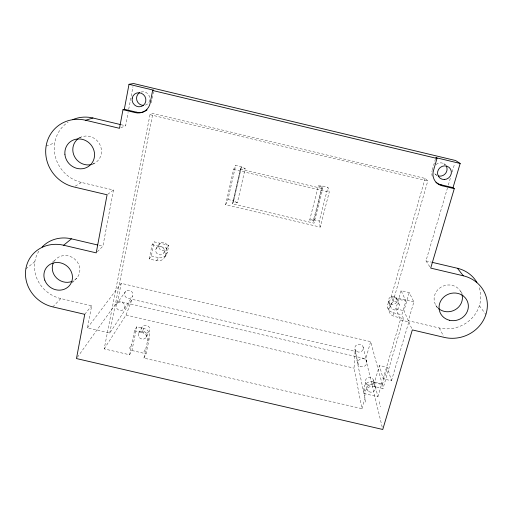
<?xml version="1.0" encoding="UTF-8"?>
<svg xmlns="http://www.w3.org/2000/svg" width="513" height="513" viewBox="0 0 513 513"><rect width="100%" height="100%" fill="white"/><g stroke="black" fill="none" stroke-linecap="round" stroke-linejoin="round"><path stroke-width="0.38" stroke-dasharray="2.56 1.92" d="M361.998 408.688L364.961 398.389L364.923 393.182A7.368 6.784 -5.7 0 1 374.201 386.475L383.012 388.521L403.487 318.605L394.478 316.489A7.605 7.15 -13.4 0 1 389.944 306.075L393.144 301.291L427.804 180.884L425.142 178.428L152.842 113.501L150.001 114.662L104.197 348.891L129.603 354.784L134.521 330.725L136.811 326.762L143.922 328.416A7.297 6.791 22 0 1 149.636 336.746L147.539 340.844L143.922 358.106L361.998 408.688L354.047 368.154L355.054 351.354L132.091 299.316L109.718 333.097L87.46 327.922L91.66 305.761L60.79 298.566A32.364 29.985 33.9 0 1 39.604 250.088M120.863 127.743L125.614 125.781L128.115 112.475M128.705 109.346L132.97 86.659M97.342 251.761L102.895 246.214L113.495 190.009L81.464 182.448A33.961 32.018 48.5 0 1 55.09 155.58A33.961 32.018 48.5 0 1 68.158 122.126M151.297 102.722L153.438 91.776M109.718 333.097L152.842 113.501M77.405 357.272L117.733 300.984L121.209 283.336L370.642 341.645L382.345 384.609L374.426 382.769L379.428 365.487L387.392 367.346L391.464 380.749L383.16 378.818L379.428 365.487M149.2 258.95L152.124 244.656L154.214 241.86L168.835 245.297L167.353 252.351L165.462 255.294A7.631 7.265 28.6 0 1 156.587 260.681L149.2 258.95L151.322 255.955L154.214 241.86M129.603 354.784L131.944 350.514L136.811 326.762M165.462 255.294L166.962 248.145L168.835 245.297M143.922 358.106L146.058 353.79L149.636 336.746M318.342 185.93L322.183 185.924L327.935 187.29L329.231 192.144L320.227 227.105L225.63 204.738L233.588 169.431L235.711 165.398L241.488 166.77L245.176 168.565L237.32 202.866L233.293 201.904L232.485 203.879L314.007 223.168L322.805 188.681L322.401 186.899L318.342 185.93L309.711 219.987L313.725 220.936L314.007 223.168M225.63 204.738L227.964 199.486L235.711 165.398M232.485 203.879L240.392 169.11L241.104 167.597L245.176 168.565M233.293 201.904L241.104 167.597M237.32 202.866L233.678 200.839L241.488 166.77M309.711 219.987L313.571 219.724L322.183 185.924M313.725 220.936L322.401 186.899M320.227 227.105L319.259 221.071L327.935 187.29M382.204 427.143L365.756 358.837L370.642 341.645M393.144 301.291L391.246 296.642L425.142 178.428M432.324 169.803L435.39 159.165M383.16 378.818L400.358 319.913L395.837 308.813L401.089 290.653L409.252 292.57L413.863 301.933L408.322 320.734L439.205 327.974A32.704 30.485 -19.4 0 0 472.127 317.989A32.704 30.485 -19.4 0 0 478.674 286.004M377.921 396.754L381.717 383.756L373.034 381.736A7.265 6.701 -5.8 0 0 363.897 388.367L363.929 393.503L377.921 396.754L374.426 382.769M403.487 318.605L401.865 314.751L405.879 301.016L401.089 290.653M382.345 384.609L387.392 367.346M408.322 320.734L403.949 310.718L409.252 292.57M429.836 266.779L425.989 260.873L447.439 188.091M448.343 185.033L450.6 177.37M452.177 172.009L454.665 163.583M391.464 380.749L408.829 321.895L400.358 319.913M104.197 348.891L126.044 315.04L132.091 299.316M143.954 351.88L146.128 347.57M146.372 337.054A4.309 4.008 22 0 0 142.248 331.039A4.309 4.008 22 0 0 138.997 337.176A4.309 4.008 22 0 0 146.372 337.054L149.475 331.122A4.219 3.931 22.2 0 0 145.442 325.223A4.219 3.931 22.2 0 0 142.248 331.244A4.219 3.931 22.2 0 0 149.475 331.122M147.539 340.844A7.406 6.881 22 0 0 141.742 332.405L143.922 328.416M138.702 333.136L141.966 327.281M129.372 348.494L131.758 344.236M164.827 257.084L166.719 254.115M163.993 252.691L166.796 248.427M124.518 308.345A4.514 4.213 26.4 0 0 120.164 302.01A4.514 4.213 26.4 0 0 116.817 308.486A4.514 4.213 26.4 0 0 124.518 308.345L132.559 296.315A4.296 4.027 26.9 0 0 128.43 290.262A4.296 4.027 26.9 0 0 125.223 296.456A4.296 4.027 26.9 0 0 132.559 296.315M156.587 260.681L158.6 257.667A7.522 7.163 28.8 0 0 167.353 252.351M389.944 306.075L388.514 302.394L391.669 297.681L405.879 301.016M116.477 304.222L125.518 291.519M156.119 248.587L159.723 243.521M87.46 327.922L121.209 283.336M84.741 314.328L91.66 305.761M52.807 306.896L60.79 298.566M72.378 282.631L76.661 278.238M52.448 262.226L55.404 259.7M25.868 268.831L34.846 261.694M107.724 194.305L113.495 190.009M75.276 186.136L81.464 182.448M92.103 164.558L95.335 162.82M78.752 137.971L82.227 136.644M46.119 145.993L54.737 142.87M413.863 301.933L391.246 296.642M126.044 315.04L354.047 368.154M134.521 330.725L141.742 332.405M131.944 350.514L146.058 353.79M151.322 255.955L158.6 257.667M388.514 302.394A7.496 7.054 -13.5 0 0 392.984 312.667L401.865 314.751M99.054 245.317L102.895 246.214M117.733 300.984L365.756 358.837M425.989 260.873L431.362 262.137M152.124 244.656L166.962 248.145M395.837 308.813L403.949 310.718M120.946 124.665L125.614 125.781M240.392 169.11L322.805 188.681M233.588 169.431L329.231 192.144M313.571 219.724L319.259 221.071M227.964 199.486L233.678 200.839M150.001 114.662L427.804 180.884M443.809 163.641L445.637 164.942M435.441 174.324L436.582 175.279M479.366 305.748L485.901 314.482M460.7 291.455L463.425 295.27M435.845 305.35L438.153 309.365M439.205 327.974L443.559 336.053M408.829 321.895L412.01 329.186M396.517 298.297L399.236 304.645M388.585 301.561L390.694 306.973M392.984 312.667L394.478 316.489M387.738 307.781L389.155 311.532M381.717 383.756L383.012 388.521M379.152 401.685L380.422 406.764M373.56 380.21L375.292 387.168M373.034 381.736L374.201 386.475M363.153 347.025L366.654 361.518M365.455 382.345L367.013 389.341M363.897 388.367L364.923 393.182M354.925 349.231L358.016 363.82M355.054 351.354L366.019 403.423M438.031 308.063A14.268 13.3 -19.3 0 1 441.142 287.075A14.268 13.3 -19.3 0 1 461.841 294.007M79.515 137.817A14.819 13.966 48.5 0 1 100.048 144.929A14.819 13.966 48.5 0 1 92.019 164.346M54.16 261.335A14.12 13.081 33.9 0 1 75.93 260.251A14.12 13.081 33.9 0 1 72.801 281.079M141.056 92A6.932 6.631 59.2 0 1 149.918 99.56M149.828 100.15A6.932 6.631 59.2 0 1 145.416 105.127M436.813 175.343A6.868 6.534 -36.7 0 1 434.396 172.977M436.063 164.513A6.868 6.534 -36.7 0 1 445.181 164.66M432.202 176.241A12.857 12.216 -36.2 0 1 432.158 170.438M158.876 247.587A4.341 4.142 29.1 0 0 166.174 249.312A4.341 4.142 29.1 0 0 163.801 242.341A4.341 4.142 29.1 0 0 158.876 247.587M155.894 251.832A4.437 4.232 28.8 0 0 163.358 253.595A4.437 4.232 28.8 0 0 160.928 246.477A4.437 4.232 28.8 0 0 155.894 251.832M356.913 351.617A4.264 3.989 -6.3 0 0 363.3 348.058A4.264 3.989 -6.3 0 0 356.901 344.704A4.264 3.989 -6.3 0 0 356.913 351.617M360.1 366.308A4.476 4.168 -6 0 0 366.808 362.595A4.476 4.168 -6 0 0 360.088 359.087A4.476 4.168 -6 0 0 360.1 366.308M367.404 384.667A4.2 3.88 -5.9 0 0 373.701 381.21A4.2 3.88 -5.9 0 0 367.411 377.94A4.2 3.88 -5.9 0 0 367.404 384.667M369.001 391.708A4.29 3.957 -5.8 0 0 375.439 388.194A4.29 3.957 -5.8 0 0 369.014 384.853A4.29 3.957 -5.8 0 0 369.001 391.708M390.573 304.004A4.328 4.085 -13.8 0 0 397.075 300.336A4.328 4.085 -13.8 0 0 390.63 296.912A4.328 4.085 -13.8 0 0 390.573 304.004M392.727 309.461A4.425 4.168 -13.5 0 0 399.377 305.722A4.425 4.168 -13.5 0 0 392.791 302.228A4.425 4.168 -13.5 0 0 392.727 309.461"/><path stroke-width="0.77" d="M145.435 110.981A12.972 12.395 58.7 0 1 136.605 112.206L124.326 109.282L122.979 109.699L119.503 128.308L85.633 120.254A35.205 33.114 48 0 0 46.183 145.647A35.205 33.114 48 0 0 73.904 186.95L107.082 194.78L96.226 252.871L63.65 245.233A33.499 30.927 33.6 0 0 25.919 268.517A33.499 30.927 33.6 0 0 52.807 306.896L84.741 314.328L76.475 358.561L382.762 429.477L412.33 329.91L444.284 337.4A33.858 31.466 -19 0 0 485.997 314.174A33.858 31.466 -19 0 0 463.284 275.789L457.455 268.28L432.126 262.316M124.326 109.282L129.007 84.299L133.56 83.523L455.563 160.518L460.174 163.461L453.017 187.636L454.281 188.675L430.689 268.094L463.284 275.789M129.007 84.299L153.74 90.211L152.624 90.48L150.168 103.087A13.075 12.492 58.5 0 1 135.355 112.648L122.979 109.699M460.174 163.461L435.832 157.645L436.967 158.453L433.434 170.707A12.96 12.306 -36 0 0 442.103 185.77L454.281 188.675M63.65 245.233L71.429 238.834L97.521 244.957M135.355 112.648L136.605 112.206M85.633 120.254L92.936 118.003L120.164 124.486M152.624 90.48L436.967 158.453M435.947 182.237A12.857 12.216 -36.2 0 0 440.936 184.757L453.017 187.636M440.936 184.757L442.103 185.77M457.455 268.28A32.704 30.485 -19.4 0 1 476.904 282.406M462.027 294.674A14.268 13.3 -19.3 0 1 455.358 309.66A14.268 13.3 -19.3 0 1 438.551 308.531M72.917 119.58A33.961 32.018 48.5 0 1 92.936 118.003M91.314 164.538A14.819 13.966 48.5 0 1 74.423 156.401A14.819 13.966 48.5 0 1 78.29 138.613M42.098 247.048A32.364 29.985 33.9 0 1 71.429 238.834M72.16 281.361A14.12 13.081 33.9 0 1 56.712 278.136A14.12 13.081 33.9 0 1 53.211 263.156M143.704 105.409A6.932 6.631 59.2 0 1 139.485 92.738M446.227 166.013A6.868 6.534 -36.7 0 1 445.573 173.4A6.868 6.534 -36.7 0 1 438.423 175.959M147.032 109.891A12.972 12.395 58.7 0 1 145.987 110.648M449.497 320.272A14.774 13.729 -19 0 0 467.971 303.048A14.774 13.729 -19 0 0 443.63 297.219A14.774 13.729 -19 0 0 449.497 320.272M64.901 154.253A15.364 14.447 48 0 0 88.217 166.648A15.364 14.447 48 0 0 86.011 140.748A15.364 14.447 48 0 0 64.901 154.253M44.778 280.143A14.614 13.498 33.6 0 0 69.165 285.927A14.614 13.498 33.6 0 0 60.598 262.874A14.614 13.498 33.6 0 0 44.778 280.143M132.207 98.137A7.131 6.816 58.7 0 0 141.229 106.512A7.131 6.816 58.7 0 0 143.512 94.636A7.131 6.816 58.7 0 0 132.207 98.137M444.296 179.524A7.067 6.714 -36.2 0 0 450.555 169.123A7.067 6.714 -36.2 0 0 438.532 169.418A7.067 6.714 -36.2 0 0 444.296 179.524"/></g></svg>
